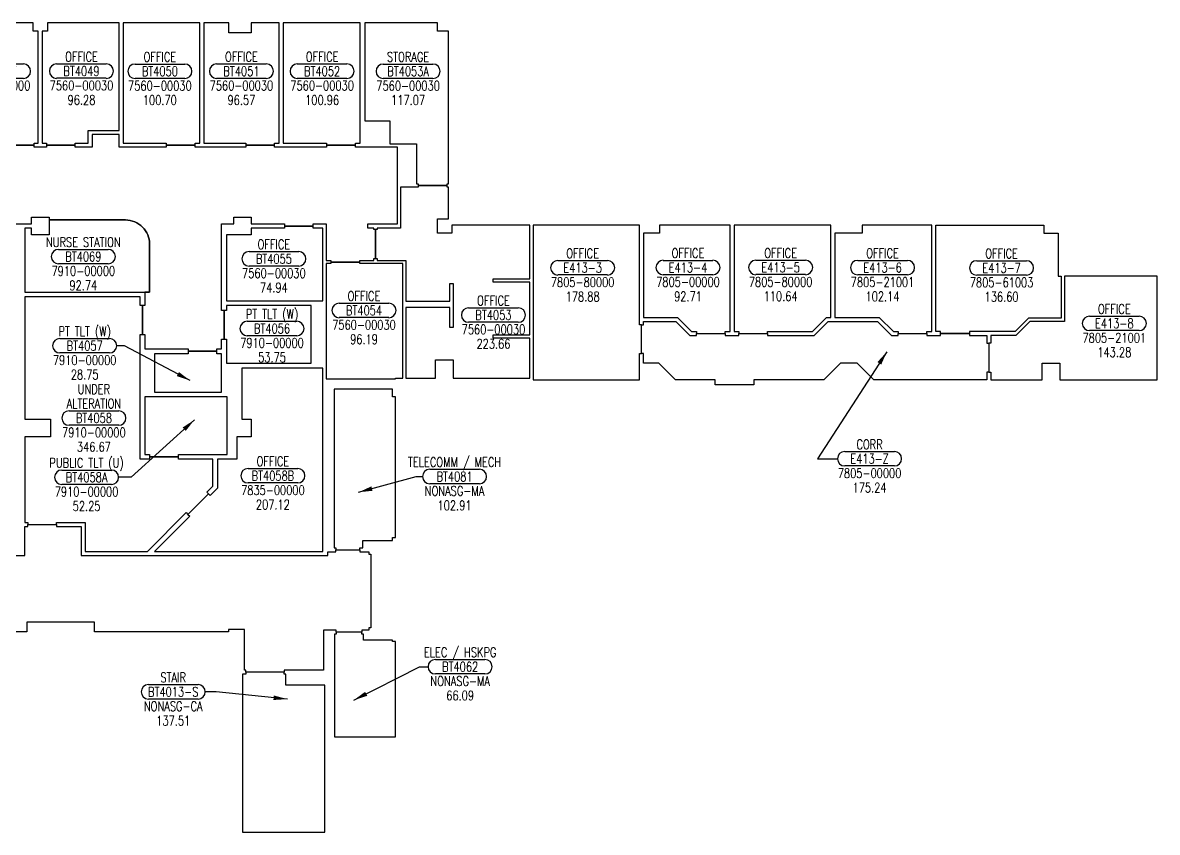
# Model space of a CAD drawing. Extents: x 3744 to 6993, y 18155 to 19758.
# Drawn here: x 5575 to 6993, y 18559 to 19570 of the extents above; entities that cross this region are included whole.
import ezdxf
from ezdxf.enums import TextEntityAlignment as Align

# ---------------------------------------------------------------- set-up
doc = ezdxf.new("R2010")
doc.units = 0
doc.header["$MEASUREMENT"] = 0
doc.layers.get('0').update_dxf_attribs({"linetype": 'CONTINUOUS'})
for name, color, linetype in [('AREA', 3, 'CONTINUOUS'), ('AREA2', 1, 'CONTINUOUS'), ('COSTC', 6, 'CONTINUOUS'), ('PLINE2', 5, 'CONTINUOUS'), ('ROOMNA', 4, 'CONTINUOUS'), ('ROOMNO', 4, 'CONTINUOUS'), ('ROOMOV', 4, 'CONTINUOUS')]:
    doc.layers.add(name, color=color, linetype=linetype)
doc.styles.get("Standard").update_dxf_attribs({"font": 'simplex.shx', "width": 0.75})
doc.dimstyles.get("Standard").update_dxf_attribs({"dimtxt": 0.18, "dimasz": 0.18, "dimexe": 0.18, "dimexo": 0.0625, "dimgap": 0.09, "dimtad": 0, "dimtih": 1, "dimtoh": 1, "dimdec": 4, "dimzin": 0, "dimtxsty": 'STANDARD', "dimcen": 0.09, "dimazin": 3, "dimtfac": 1, "dimtdec": 4, "dimtofl": 0, "dimtmove": 0, "dimatfit": 3, "dimtolj": 1, "dimtzin": 0})

# ---------------------------------------------------------------- blocks, each defined once
blk = doc.blocks.new('ROOM')
at = {"layer": 'ROOMOV'}
for p, q in [((-31, 9), (31, 9)), ((31, -9), (-31, -9))]:
    blk.add_line(p, q, dxfattribs=at)
for centre, start, end in [((-31, 0), 90, 270), ((31, 0), 270, 90)]:
    blk.add_arc(centre, 9.04, start, end, dxfattribs=at)
at = {"color": 0, "width": 0.75, "flags": 1}
for tag, p in [('FLFIN', (-60, -36)), ('ICRA', (60, -36)), ('FLTYPE', (-60, -48)), ('USER1', (60, -48)), ('FLCOND', (-60, -60)), ('WLFIN', (-60, -72)), ('SITE', (-24, -72)), ('UCODE', (24, -72)), ('USER2', (60, -60)), ('USER3', (60, -72)), ('WLTYPE', (-60, -84)), ('BLDG', (-24, -84)), ('UDESC', (24, -84)), ('USER4', (60, -84)), ('WLCOND', (-60, -96)), ('FLR', (-24, -96)), ('FCODE', (24, -96)), ('USER5', (60, -96)), ('CLFIN', (-60, -108)), ('COSTCD', (-24, -108)), ('FDESC', (24, -108)), ('USER6', (60, -108)), ('CLTYPE', (-60, -120)), ('DEPTD', (-24, -120)), ('DIVISION', (24, -120)), ('USER7', (60, -120)), ('CLCOND', (-60, -132)), ('CLHT', (-60, -144)), ('CHDATE', (-24, -144)), ('RDES', (-24, -132)), ('CONTACT', (24, -132)), ('OCCUP', (24, -144)), ('USER8', (60, -132)), ('BLOCK', (60, -144)), ('BASE', (-60, -156)), ('CBACK', (-24, -156)), ('PRCONTACT', (24, -156)), ('BLOCK2', (60, -156))]:
    blk.add_attdef(tag, text='', height=6, dxfattribs=at).set_placement(p, align=Align.MIDDLE_CENTER)
at = {"layer": 'AREA', "width": 0.75}
blk.add_attdef('AREA', text='', height=12, dxfattribs=at).set_placement((0, -36), align=Align.MIDDLE_CENTER)
at = {"layer": 'AREA2', "width": 0.75}
blk.add_attdef('AREA2', text='', height=12, dxfattribs=at).set_placement((0, -36), align=Align.MIDDLE_CENTER)
at = {"layer": 'COSTC', "width": 0.75}
blk.add_attdef('COSTC', text='', height=12, dxfattribs=at).set_placement((0, -18), align=Align.MIDDLE_CENTER)
at = {"layer": 'ROOMNA', "width": 0.75}
for tag, p in [('RMNAA', (0, 54)), ('RMNAB', (0, 36)), ('RMNAC', (0, 18))]:
    blk.add_attdef(tag, text='', height=12, dxfattribs=at).set_placement(p, align=Align.MIDDLE_CENTER)
at = {"layer": 'ROOMNO', "width": 0.75}
blk.add_attdef('RMNU', text='', height=12, dxfattribs=at).set_placement((0, 0), align=Align.MIDDLE_CENTER)

msp = doc.modelspace()

# ---------------------------------------------------------------- linework, layer by layer
at = {"layer": 'PLINE2', "color": 6}
for points in [[(5595, 19559.7), (5588.5, 19559.7), (5588.5, 19570.2), (5499, 19570.2), (5499, 19419.7), (5554, 19419.7), (5554, 19417.2), (5590, 19417.2), (5590, 19419.7), (5595, 19419.7)], [(5696.1, 19570.2), (5606.5, 19570.2), (5606.5, 19559.7), (5600, 19559.7), (5600, 19419.7), (5605, 19419.7), (5605, 19417.2), (5641, 19417.2), (5641, 19419.7), (5657.1, 19419.7), (5657.1, 19435.7), (5696.1, 19435.7)], [(5796.8, 19570.2), (5701.1, 19570.2), (5701.1, 19419.7), (5754.8, 19419.7), (5754.8, 19417.2), (5790.8, 19417.2), (5790.8, 19419.7), (5796.8, 19419.7)], [(5896, 19570.2), (5861, 19570.2), (5861, 19557.7), (5833, 19557.7), (5833, 19570.2), (5801.8, 19570.2), (5801.8, 19419.7), (5854, 19419.7), (5854, 19417.2), (5890, 19417.2), (5890, 19419.7), (5896, 19419.7)], [(5997, 19570.2), (5901, 19570.2), (5901, 19419.7), (5955, 19419.7), (5955, 19417.2), (5991, 19417.2), (5991, 19419.7), (5997, 19419.7)], [(6107.5, 19559.7), (6093.5, 19559.7), (6093.5, 19570.2), (6003, 19570.2), (6003, 19447.7), (6034, 19447.7), (6034, 19418.7), (6067.5, 19418.7), (6067.5, 19368.7), (6069.5, 19368.7), (6069.5, 19366.7), (6105.5, 19366.7), (6105.5, 19368.7), (6107.5, 19368.7)], [(6209, 19317.2), (6111.5, 19317.2), (6111.5, 19307.2), (6093.5, 19307.2), (6093.5, 19325.2), (6107.5, 19325.2), (6107.5, 19364.7), (6105.5, 19364.7), (6105.5, 19366.7), (6069.5, 19366.7), (6069.5, 19364.7), (6047.5, 19364.7), (6047.5, 19313.7), (6018.2, 19313.7), (6018.2, 19311.7), (6016.2, 19311.7), (6016.2, 19275.7), (6018.2, 19275.7), (6018.2, 19273.2), (6054.2, 19273.2), (6054.2, 19222.2), (6109.2, 19222.2), (6109.2, 19244.2), (6113.2, 19244.2), (6113.2, 19189.2), (6109.2, 19189.2), (6109.2, 19214.2), (6054.2, 19214.2), (6054.2, 19126.2), (6091.2, 19126.2), (6091.2, 19149.2), (6113.2, 19149.2), (6113.2, 19126.2), (6209, 19126.2), (6209, 19176.2), (6163, 19176.2), (6163, 19180.2), (6209, 19180.2), (6209, 19246.2), (6163, 19246.2), (6163, 19250.2), (6209, 19250.2)], [(6346, 19124.2), (6346, 19156.9), (6348.5, 19156.9), (6348.5, 19192.9), (6346, 19192.9), (6346, 19317.2), (6213, 19317.2), (6213, 19124.2)], [(6459, 19317.2), (6371, 19317.2), (6371, 19307.2), (6364, 19307.2), (6351, 19307.2), (6351, 19201.9), (6393.3, 19201.9), (6411, 19184.2), (6417, 19184.2), (6417, 19181.7), (6453, 19181.7), (6453, 19184.2), (6459, 19184.2)], [(6585, 19317.2), (6464, 19317.2), (6464, 19184.2), (6470, 19184.2), (6470, 19181.7), (6506, 19181.7), (6506, 19184.2), (6562, 19184.2), (6579.6, 19201.9), (6585, 19201.9)], [(6711, 19317.2), (6624, 19317.2), (6624, 19307.2), (6616.5, 19307.2), (6598.5, 19307.2), (6590, 19307.2), (6590, 19201.9), (6645.3, 19201.9), (6663, 19184.2), (6669, 19184.2), (6669, 19181.7), (6705, 19181.7), (6705, 19184.2), (6711, 19184.2)], [(6872.5, 19253.7), (6872.5, 19201.2), (6831.9, 19201.2), (6815, 19184.2), (6758, 19184.2), (6758, 19181.7), (6722, 19181.7), (6722, 19184.2), (6716, 19184.2), (6716, 19317.2), (6851, 19317.2), (6851, 19307.2), (6869, 19307.2), (6869, 19253.7)], [(5950.5, 19313.7), (5938.5, 19313.7), (5938.5, 19316.2), (5902.5, 19316.2), (5902.5, 19313.7), (5861, 19313.7), (5861, 19305.2), (5830, 19305.2), (5830, 19222.7), (5950.5, 19222.7)], [(6050.2, 19269.2), (5996.5, 19269.2), (5996.5, 19271.2), (5960.5, 19271.2), (5960.5, 19269.2), (5954.5, 19269.2), (5954.5, 19125.2), (6041.1, 19125.2), (6041.1, 19126.2), (6050.2, 19126.2)], [(6992.7, 19253.7), (6876.6, 19253.7), (6876.6, 19196.9), (6833.6, 19196.9), (6815.9, 19179.2), (6784.9, 19179.2), (6784.9, 19169.7), (6782.4, 19169.7), (6782.4, 19133.7), (6784.9, 19133.7), (6784.9, 19124.2), (6849, 19124.2), (6849, 19145), (6851, 19145), (6869, 19145), (6871, 19145), (6871, 19124.2), (6992.7, 19124.2)], [(5722, 19227.7), (5578, 19227.7), (5578, 19074.7), (5610, 19074.7), (5610, 19052.7), (5578, 19052.7), (5578, 18945.7), (5581.7, 18945.7), (5581.7, 18943.2), (5617.7, 18943.2), (5617.7, 18945.7), (5653.7, 18945.7), (5653.7, 18909.7), (5731.5, 18909.7), (5779.8, 18958.1), (5781.9, 18955.9), (5807.4, 18981.4), (5805.3, 18983.5), (5813, 18991.2), (5813, 19024.7), (5770, 19024.7), (5770, 19027.7), (5734, 19027.7), (5734, 19024.7), (5722, 19024.7), (5722, 19180.7), (5725, 19180.7), (5725, 19216.7), (5722, 19216.7)], [(5936, 19216.7), (5830, 19216.7), (5830, 19210.7), (5827, 19210.7), (5827, 19174.7), (5830, 19174.7), (5830, 19144.7), (5936, 19144.7)], [(6390.7, 19124.2), (6370, 19145), (6351, 19145), (6351, 19156.9), (6348.5, 19156.9), (6348.5, 19192.9), (6351, 19192.9), (6351, 19196.9), (6391.2, 19196.9), (6408.9, 19179.2), (6417, 19179.2), (6417, 19181.7), (6453, 19181.7), (6453, 19179.2), (6470, 19179.2), (6470, 19181.7), (6506, 19181.7), (6506, 19179.2), (6564, 19179.2), (6581.7, 19196.9), (6643.2, 19196.9), (6660.9, 19179.2), (6669, 19179.2), (6669, 19181.7), (6705, 19181.7), (6705, 19179.2), (6722, 19179.2), (6722, 19181.7), (6758, 19181.7), (6758, 19179.2), (6779.9, 19179.2), (6779.9, 19169.7), (6782.4, 19169.7), (6782.4, 19133.7), (6779.9, 19133.7), (6779.9, 19124.2), (6638.7, 19124.2), (6618, 19145), (6597, 19145), (6576.2, 19124.2), (6488.6, 19124.2), (6488.6, 19117.7), (6440.6, 19117.7), (6440.6, 19124.2)], [(5824, 19156.7), (5818, 19156.7), (5818, 19159.7), (5782, 19159.7), (5782, 19156.7), (5740, 19156.7), (5740, 19108.7), (5824, 19108.7)], [(5950.5, 19138.7), (5849, 19138.7), (5849, 19074.7), (5861, 19074.7), (5861, 19052.7), (5843, 19052.7), (5843, 19024.7), (5819, 19024.7), (5819, 18988.7), (5809.5, 18979.3), (5807.4, 18981.4), (5781.9, 18955.9), (5784.1, 18953.8), (5740, 18909.7), (5950.5, 18909.7)], [(6041.1, 19102.7), (6037.2, 19102.7), (6037.2, 19112.2), (5964.5, 19112.2), (5964.5, 18914.3), (5966.5, 18914.3), (5966.5, 18911.8), (5996.5, 18911.8), (5996.5, 18914.3), (6000.5, 18914.3), (6000.5, 18923.3), (6037.2, 18923.3), (6037.2, 18927.2), (6041.1, 18927.2)], [(5831, 19102.7), (5728, 19102.7), (5728, 19030.7), (5734, 19030.7), (5734, 19027.7), (5770, 19027.7), (5770, 19030.7), (5831, 19030.7)], [(6041.1, 18797.2), (6037.2, 18797.2), (6037.2, 18798.7), (6001, 18798.7), (6001, 18806.2), (5999, 18806.2), (5999, 18808.7), (5967, 18808.7), (5967, 18806.2), (5965, 18806.2), (5965, 18678.2), (6041.1, 18678.2)], [(5953, 18742.7), (5904, 18742.7), (5904, 18756.2), (5902, 18756.2), (5902, 18758.7), (5854, 18758.7), (5854, 18756.2), (5850, 18756.2), (5850, 18558.7), (5953, 18558.7)]]:
    msp.add_lwpolyline(points, close=True, dxfattribs=at)
msp.add_lwpolyline([(5455.1, 19318.7), (5586.5, 19318.7), (5586.5, 19327.2), (5608.5, 19327.2), (5608.5, 19323.7), (5704, 19323.7, -0.414214), (5734, 19293.7), (5734, 19233.7), (5728, 19233.7), (5728, 19216.7), (5725, 19216.7), (5725, 19180.7), (5728, 19180.7), (5728, 19162.7), (5782, 19162.7), (5782, 19159.7), (5818, 19159.7), (5818, 19162.7), (5824, 19162.7), (5824, 19174.7), (5827, 19174.7), (5827, 19210.7), (5824, 19210.7), (5824, 19318.7), (5839, 19318.7), (5839, 19327.2), (5861, 19327.2), (5861, 19318.7), (5902.5, 19318.7), (5902.5, 19316.2), (5938.5, 19316.2), (5938.5, 19318.7), (5954.5, 19318.7), (5954.5, 19273.2), (5960.5, 19273.2), (5960.5, 19271.2), (5996.5, 19271.2), (5996.5, 19273.2), (6014.2, 19273.2), (6014.2, 19275.7), (6016.2, 19275.7), (6016.2, 19311.7), (6014.2, 19311.7), (6014.2, 19313.7), (6006.5, 19313.7), (6006.5, 19318.7), (6043.5, 19318.7), (6043.5, 19414.7), (5991, 19414.7), (5991, 19417.2), (5955, 19417.2), (5955, 19414.7), (5890, 19414.7), (5890, 19417.2), (5854, 19417.2), (5854, 19414.7), (5790.8, 19414.7), (5790.8, 19417.2), (5754.8, 19417.2), (5754.8, 19414.7), (5696.1, 19414.7), (5696.1, 19430.7), (5662.1, 19430.7), (5662.1, 19414.7), (5641, 19414.7), (5641, 19417.2), (5605, 19417.2), (5605, 19414.7), (5590, 19414.7), (5590, 19417.2), (5554, 19417.2)], format="xyb", dxfattribs=at)
msp.add_lwpolyline([(5734, 19293.7, 0.414214), (5704, 19323.7), (5608.5, 19323.7), (5608.5, 19305.2), (5586.5, 19305.2), (5586.5, 19313.7), (5578, 19313.7), (5578, 19233.7), (5728, 19233.7), (5734, 19233.7)], format="xyb", close=True, dxfattribs=at)
msp.add_lwpolyline([(5512, 18904.7), (5578, 18904.7), (5578, 18940.7), (5581.7, 18940.7), (5581.7, 18943.2), (5617.7, 18943.2), (5617.7, 18940.7), (5648.7, 18940.7), (5648.7, 18904.7), (5956.5, 18904.7), (5956.5, 18909.3), (5966.5, 18909.3), (5966.5, 18911.8), (5996.5, 18911.8), (5996.5, 18909.3), (6008, 18909.3), (6008, 18906.2), (6010.5, 18906.2), (6010.5, 18814.2), (6008, 18814.2), (6008, 18811.2), (5999, 18811.2), (5999, 18808.7), (5967, 18808.7), (5967, 18811.2), (5951, 18811.2), (5951, 18761.2), (5902, 18761.2), (5902, 18758.7), (5854, 18758.7), (5854, 18761.2), (5852.5, 18761.2), (5852.5, 18812.2), (5832.5, 18812.2), (5832.5, 18809.2), (5665, 18809.2), (5665, 18821.2), (5580.5, 18821.2), (5580.5, 18809.2), (5412.5, 18809.2)], dxfattribs=at)

# ---------------------------------------------------------------- block references
at = {"layer": 'ROOMNO', "color": 2}
ref = msp.add_blockref('ROOM', (5545.3, 19509.6), dxfattribs=at)
ref.add_attrib('RMNU', 'BT4047', dxfattribs={"height": 12, "width": 0.75}).set_placement((5545.3, 19509.6), align=Align.MIDDLE_CENTER)
ref.add_attrib('RMNAC', 'OFFICE', dxfattribs={"layer": 'ROOMNA', "height": 12, "width": 0.75}).set_placement((5545.3, 19527.6), align=Align.MIDDLE_CENTER)
ref.add_attrib('COSTC', '7280-00000', dxfattribs={"layer": 'COSTC', "height": 12, "width": 0.75}).set_placement((5545.3, 19491.6), align=Align.MIDDLE_CENTER)
ref.add_attrib('AREA2', '100.48', dxfattribs={"layer": 'AREA2', "height": 12, "width": 0.75}).set_placement((5545.3, 19473.6), align=Align.MIDDLE_CENTER)
ref = msp.add_blockref('ROOM', (5648.9, 19509.7), dxfattribs=at)
ref.add_attrib('RMNU', 'BT4049', dxfattribs={"height": 12, "width": 0.75}).set_placement((5648.9, 19509.7), align=Align.MIDDLE_CENTER)
ref.add_attrib('RMNAC', 'OFFICE', dxfattribs={"layer": 'ROOMNA', "height": 12, "width": 0.75}).set_placement((5648.9, 19527.7), align=Align.MIDDLE_CENTER)
ref.add_attrib('COSTC', '7560-00030', dxfattribs={"layer": 'COSTC', "height": 12, "width": 0.75}).set_placement((5648.9, 19491.7), align=Align.MIDDLE_CENTER)
ref.add_attrib('AREA2', '96.28', dxfattribs={"layer": 'AREA2', "height": 12, "width": 0.75}).set_placement((5648.9, 19473.7), align=Align.MIDDLE_CENTER)
ref = msp.add_blockref('ROOM', (5746.8, 19509.5), dxfattribs=at)
ref.add_attrib('RMNU', 'BT4050', dxfattribs={"height": 12, "width": 0.75}).set_placement((5746.8, 19509.5), align=Align.MIDDLE_CENTER)
ref.add_attrib('RMNAC', 'OFFICE', dxfattribs={"layer": 'ROOMNA', "height": 12, "width": 0.75}).set_placement((5746.8, 19527.5), align=Align.MIDDLE_CENTER)
ref.add_attrib('COSTC', '7560-00030', dxfattribs={"layer": 'COSTC', "height": 12, "width": 0.75}).set_placement((5746.8, 19491.5), align=Align.MIDDLE_CENTER)
ref.add_attrib('AREA2', '100.70', dxfattribs={"layer": 'AREA2', "height": 12, "width": 0.75}).set_placement((5746.8, 19473.5), align=Align.MIDDLE_CENTER)
ref = msp.add_blockref('ROOM', (5848.7, 19509.6), dxfattribs=at)
ref.add_attrib('RMNU', 'BT4051', dxfattribs={"height": 12, "width": 0.75}).set_placement((5848.7, 19509.6), align=Align.MIDDLE_CENTER)
ref.add_attrib('RMNAC', 'OFFICE', dxfattribs={"layer": 'ROOMNA', "height": 12, "width": 0.75}).set_placement((5848.7, 19527.6), align=Align.MIDDLE_CENTER)
ref.add_attrib('COSTC', '7560-00030', dxfattribs={"layer": 'COSTC', "height": 12, "width": 0.75}).set_placement((5848.7, 19491.6), align=Align.MIDDLE_CENTER)
ref.add_attrib('AREA2', '96.57', dxfattribs={"layer": 'AREA2', "height": 12, "width": 0.75}).set_placement((5848.7, 19473.6), align=Align.MIDDLE_CENTER)
ref = msp.add_blockref('ROOM', (5949.5, 19509.6), dxfattribs=at)
ref.add_attrib('RMNU', 'BT4052', dxfattribs={"height": 12, "width": 0.75}).set_placement((5949.5, 19509.6), align=Align.MIDDLE_CENTER)
ref.add_attrib('RMNAC', 'OFFICE', dxfattribs={"layer": 'ROOMNA', "height": 12, "width": 0.75}).set_placement((5949.5, 19527.6), align=Align.MIDDLE_CENTER)
ref.add_attrib('COSTC', '7560-00030', dxfattribs={"layer": 'COSTC', "height": 12, "width": 0.75}).set_placement((5949.5, 19491.6), align=Align.MIDDLE_CENTER)
ref.add_attrib('AREA2', '100.96', dxfattribs={"layer": 'AREA2', "height": 12, "width": 0.75}).set_placement((5949.5, 19473.6), align=Align.MIDDLE_CENTER)
ref = msp.add_blockref('ROOM', (6056.9, 19509.5), dxfattribs=at)
ref.add_attrib('RMNU', 'BT4053A', dxfattribs={"height": 12, "width": 0.75}).set_placement((6056.9, 19509.5), align=Align.MIDDLE_CENTER)
ref.add_attrib('RMNAC', 'STORAGE', dxfattribs={"layer": 'ROOMNA', "height": 12, "width": 0.75}).set_placement((6056.9, 19527.5), align=Align.MIDDLE_CENTER)
ref.add_attrib('COSTC', '7560-00030', dxfattribs={"layer": 'COSTC', "height": 12, "width": 0.75}).set_placement((6056.9, 19491.5), align=Align.MIDDLE_CENTER)
ref.add_attrib('AREA2', '117.07', dxfattribs={"layer": 'AREA2', "height": 12, "width": 0.75}).set_placement((6056.9, 19473.5), align=Align.MIDDLE_CENTER)
ref = msp.add_blockref('ROOM', (5651.2, 19278), dxfattribs=at)
ref.add_attrib('RMNU', 'BT4069', dxfattribs={"height": 12, "width": 0.75}).set_placement((5651.2, 19278), align=Align.MIDDLE_CENTER)
ref.add_attrib('RMNAC', 'NURSE STATION', dxfattribs={"layer": 'ROOMNA', "height": 12, "width": 0.75}).set_placement((5651.2, 19296), align=Align.MIDDLE_CENTER)
ref.add_attrib('COSTC', '7910-00000', dxfattribs={"layer": 'COSTC', "height": 12, "width": 0.75}).set_placement((5651.2, 19260), align=Align.MIDDLE_CENTER)
ref.add_attrib('AREA2', '92.74', dxfattribs={"layer": 'AREA2', "height": 12, "width": 0.75}).set_placement((5651.2, 19242), align=Align.MIDDLE_CENTER)
ref = msp.add_blockref('ROOM', (5889.2, 19275.2), dxfattribs=at)
ref.add_attrib('RMNU', 'BT4055', dxfattribs={"height": 12, "width": 0.75}).set_placement((5889.2, 19275.2), align=Align.MIDDLE_CENTER)
ref.add_attrib('RMNAC', 'OFFICE', dxfattribs={"layer": 'ROOMNA', "height": 12, "width": 0.75}).set_placement((5889.2, 19293.2), align=Align.MIDDLE_CENTER)
ref.add_attrib('COSTC', '7560-00030', dxfattribs={"layer": 'COSTC', "height": 12, "width": 0.75}).set_placement((5889.2, 19257.2), align=Align.MIDDLE_CENTER)
ref.add_attrib('AREA2', '74.94', dxfattribs={"layer": 'AREA2', "height": 12, "width": 0.75}).set_placement((5889.2, 19239.2), align=Align.MIDDLE_CENTER)
ref = msp.add_blockref('ROOM', (6274.9, 19264), dxfattribs=at)
ref.add_attrib('RMNU', 'E413-3', dxfattribs={"height": 12, "width": 0.75}).set_placement((6274.9, 19264), align=Align.MIDDLE_CENTER)
ref.add_attrib('RMNAC', 'OFFICE', dxfattribs={"layer": 'ROOMNA', "height": 12, "width": 0.75}).set_placement((6274.9, 19282), align=Align.MIDDLE_CENTER)
ref.add_attrib('COSTC', '7805-80000', dxfattribs={"layer": 'COSTC', "height": 12, "width": 0.75}).set_placement((6274.9, 19246), align=Align.MIDDLE_CENTER)
ref.add_attrib('AREA2', '178.88', dxfattribs={"layer": 'AREA2', "height": 12, "width": 0.75}).set_placement((6274.9, 19228), align=Align.MIDDLE_CENTER)
ref = msp.add_blockref('ROOM', (6406.5, 19264.3), dxfattribs=at)
ref.add_attrib('RMNU', 'E413-4', dxfattribs={"height": 12, "width": 0.75}).set_placement((6406.5, 19264.3), align=Align.MIDDLE_CENTER)
ref.add_attrib('RMNAC', 'OFFICE', dxfattribs={"layer": 'ROOMNA', "height": 12, "width": 0.75}).set_placement((6406.5, 19282.3), align=Align.MIDDLE_CENTER)
ref.add_attrib('COSTC', '7805-00000', dxfattribs={"layer": 'COSTC', "height": 12, "width": 0.75}).set_placement((6406.5, 19246.3), align=Align.MIDDLE_CENTER)
ref.add_attrib('AREA2', '92.71', dxfattribs={"layer": 'AREA2', "height": 12, "width": 0.75}).set_placement((6406.5, 19228.3), align=Align.MIDDLE_CENTER)
ref = msp.add_blockref('ROOM', (6522.2, 19264.4), dxfattribs=at)
ref.add_attrib('RMNU', 'E413-5', dxfattribs={"height": 12, "width": 0.75}).set_placement((6522.2, 19264.4), align=Align.MIDDLE_CENTER)
ref.add_attrib('RMNAC', 'OFFICE', dxfattribs={"layer": 'ROOMNA', "height": 12, "width": 0.75}).set_placement((6522.2, 19282.4), align=Align.MIDDLE_CENTER)
ref.add_attrib('COSTC', '7805-80000', dxfattribs={"layer": 'COSTC', "height": 12, "width": 0.75}).set_placement((6522.2, 19246.4), align=Align.MIDDLE_CENTER)
ref.add_attrib('AREA2', '110.64', dxfattribs={"layer": 'AREA2', "height": 12, "width": 0.75}).set_placement((6522.2, 19228.4), align=Align.MIDDLE_CENTER)
ref = msp.add_blockref('ROOM', (6649.5, 19264.2), dxfattribs=at)
ref.add_attrib('RMNU', 'E413-6', dxfattribs={"height": 12, "width": 0.75}).set_placement((6649.5, 19264.2), align=Align.MIDDLE_CENTER)
ref.add_attrib('RMNAC', 'OFFICE', dxfattribs={"layer": 'ROOMNA', "height": 12, "width": 0.75}).set_placement((6649.5, 19282.2), align=Align.MIDDLE_CENTER)
ref.add_attrib('COSTC', '7805-21001', dxfattribs={"layer": 'COSTC', "height": 12, "width": 0.75}).set_placement((6649.5, 19246.2), align=Align.MIDDLE_CENTER)
ref.add_attrib('AREA2', '102.14', dxfattribs={"layer": 'AREA2', "height": 12, "width": 0.75}).set_placement((6649.5, 19228.2), align=Align.MIDDLE_CENTER)
ref = msp.add_blockref('ROOM', (6798.2, 19263.8), dxfattribs=at)
ref.add_attrib('RMNU', 'E413-7', dxfattribs={"height": 12, "width": 0.75}).set_placement((6798.2, 19263.8), align=Align.MIDDLE_CENTER)
ref.add_attrib('RMNAC', 'OFFICE', dxfattribs={"layer": 'ROOMNA', "height": 12, "width": 0.75}).set_placement((6798.2, 19281.8), align=Align.MIDDLE_CENTER)
ref.add_attrib('COSTC', '7805-61003', dxfattribs={"layer": 'COSTC', "height": 12, "width": 0.75}).set_placement((6798.2, 19245.8), align=Align.MIDDLE_CENTER)
ref.add_attrib('AREA2', '136.60', dxfattribs={"layer": 'AREA2', "height": 12, "width": 0.75}).set_placement((6798.2, 19227.8), align=Align.MIDDLE_CENTER)
ref = msp.add_blockref('ROOM', (6001.8, 19210.7), dxfattribs=at)
ref.add_attrib('RMNU', 'BT4054', dxfattribs={"height": 12, "width": 0.75}).set_placement((6001.8, 19210.7), align=Align.MIDDLE_CENTER)
ref.add_attrib('RMNAC', 'OFFICE', dxfattribs={"layer": 'ROOMNA', "height": 12, "width": 0.75}).set_placement((6001.8, 19228.7), align=Align.MIDDLE_CENTER)
ref.add_attrib('COSTC', '7560-00030', dxfattribs={"layer": 'COSTC', "height": 12, "width": 0.75}).set_placement((6001.8, 19192.7), align=Align.MIDDLE_CENTER)
ref.add_attrib('AREA2', '96.19', dxfattribs={"layer": 'AREA2', "height": 12, "width": 0.75}).set_placement((6001.8, 19174.7), align=Align.MIDDLE_CENTER)
ref = msp.add_blockref('ROOM', (6163.5, 19205), dxfattribs=at)
ref.add_attrib('RMNU', 'BT4053', dxfattribs={"height": 12, "width": 0.75}).set_placement((6163.5, 19205), align=Align.MIDDLE_CENTER)
ref.add_attrib('RMNAC', 'OFFICE', dxfattribs={"layer": 'ROOMNA', "height": 12, "width": 0.75}).set_placement((6163.5, 19223), align=Align.MIDDLE_CENTER)
ref.add_attrib('COSTC', '7560-00030', dxfattribs={"layer": 'COSTC', "height": 12, "width": 0.75}).set_placement((6163.5, 19187), align=Align.MIDDLE_CENTER)
ref.add_attrib('AREA2', '223.66', dxfattribs={"layer": 'AREA2', "height": 12, "width": 0.75}).set_placement((6163.5, 19169), align=Align.MIDDLE_CENTER)
ref = msp.add_blockref('ROOM', (6939, 19194.5), dxfattribs=at)
ref.add_attrib('RMNU', 'E413-8', dxfattribs={"height": 12, "width": 0.75}).set_placement((6939, 19194.5), align=Align.MIDDLE_CENTER)
ref.add_attrib('RMNAC', 'OFFICE', dxfattribs={"layer": 'ROOMNA', "height": 12, "width": 0.75}).set_placement((6939, 19212.5), align=Align.MIDDLE_CENTER)
ref.add_attrib('COSTC', '7805-21001', dxfattribs={"layer": 'COSTC', "height": 12, "width": 0.75}).set_placement((6939, 19176.5), align=Align.MIDDLE_CENTER)
ref.add_attrib('AREA2', '143.28', dxfattribs={"layer": 'AREA2', "height": 12, "width": 0.75}).set_placement((6939, 19158.5), align=Align.MIDDLE_CENTER)
ref = msp.add_blockref('ROOM', (5886.9, 19188.1), dxfattribs=at)
ref.add_attrib('RMNU', 'BT4056', dxfattribs={"height": 12, "width": 0.75}).set_placement((5886.9, 19188.1), align=Align.MIDDLE_CENTER)
ref.add_attrib('RMNAC', 'PT TLT (W)', dxfattribs={"layer": 'ROOMNA', "height": 12, "width": 0.75}).set_placement((5886.9, 19206.1), align=Align.MIDDLE_CENTER)
ref.add_attrib('COSTC', '7910-00000', dxfattribs={"layer": 'COSTC', "height": 12, "width": 0.75}).set_placement((5886.9, 19170.1), align=Align.MIDDLE_CENTER)
ref.add_attrib('AREA2', '53.75', dxfattribs={"layer": 'AREA2', "height": 12, "width": 0.75}).set_placement((5886.9, 19152.1), align=Align.MIDDLE_CENTER)
ref = msp.add_blockref('ROOM', (5652.9, 19166.6), dxfattribs=at)
ref.add_attrib('RMNU', 'BT4057', dxfattribs={"height": 12, "width": 0.75}).set_placement((5652.9, 19166.6), align=Align.MIDDLE_CENTER)
ref.add_attrib('RMNAC', 'PT TLT (W)', dxfattribs={"layer": 'ROOMNA', "height": 12, "width": 0.75}).set_placement((5652.9, 19184.6), align=Align.MIDDLE_CENTER)
ref.add_attrib('COSTC', '7910-00000', dxfattribs={"layer": 'COSTC', "height": 12, "width": 0.75}).set_placement((5652.9, 19148.6), align=Align.MIDDLE_CENTER)
ref.add_attrib('AREA2', '28.75', dxfattribs={"layer": 'AREA2', "height": 12, "width": 0.75}).set_placement((5652.9, 19130.6), align=Align.MIDDLE_CENTER)
ref = msp.add_blockref('ROOM', (5664.4, 19076.3), dxfattribs=at)
ref.add_attrib('RMNU', 'BT4058', dxfattribs={"height": 12, "width": 0.75}).set_placement((5664.4, 19076.3), align=Align.MIDDLE_CENTER)
ref.add_attrib('RMNAB', 'UNDER', dxfattribs={"layer": 'ROOMNA', "height": 12, "width": 0.75}).set_placement((5664.4, 19112.3), align=Align.MIDDLE_CENTER)
ref.add_attrib('RMNAC', 'ALTERATION', dxfattribs={"layer": 'ROOMNA', "height": 12, "width": 0.75}).set_placement((5664.4, 19094.3), align=Align.MIDDLE_CENTER)
ref.add_attrib('COSTC', '7910-00000', dxfattribs={"layer": 'COSTC', "height": 12, "width": 0.75}).set_placement((5664.4, 19058.3), align=Align.MIDDLE_CENTER)
ref.add_attrib('AREA2', '346.67', dxfattribs={"layer": 'AREA2', "height": 12, "width": 0.75}).set_placement((5664.4, 19040.3), align=Align.MIDDLE_CENTER)
ref = msp.add_blockref('ROOM', (6633.3, 19025.4), dxfattribs=at)
ref.add_attrib('RMNU', 'E413-Z', dxfattribs={"height": 12, "width": 0.75}).set_placement((6633.3, 19025.4), align=Align.MIDDLE_CENTER)
ref.add_attrib('RMNAC', 'CORR', dxfattribs={"layer": 'ROOMNA', "height": 12, "width": 0.75}).set_placement((6633.3, 19043.4), align=Align.MIDDLE_CENTER)
ref.add_attrib('COSTC', '7805-00000', dxfattribs={"layer": 'COSTC', "height": 12, "width": 0.75}).set_placement((6633.3, 19007.4), align=Align.MIDDLE_CENTER)
ref.add_attrib('AREA2', '175.24', dxfattribs={"layer": 'AREA2', "height": 12, "width": 0.75}).set_placement((6633.3, 18989.4), align=Align.MIDDLE_CENTER)
ref = msp.add_blockref('ROOM', (5655.3, 19002.3), dxfattribs=at)
ref.add_attrib('RMNU', 'BT4058A', dxfattribs={"height": 12, "width": 0.75}).set_placement((5655.3, 19002.3), align=Align.MIDDLE_CENTER)
ref.add_attrib('RMNAC', 'PUBLIC TLT (U)', dxfattribs={"layer": 'ROOMNA', "height": 12, "width": 0.75}).set_placement((5655.3, 19020.3), align=Align.MIDDLE_CENTER)
ref.add_attrib('COSTC', '7910-00000', dxfattribs={"layer": 'COSTC', "height": 12, "width": 0.75}).set_placement((5655.3, 18984.3), align=Align.MIDDLE_CENTER)
ref.add_attrib('AREA2', '52.25', dxfattribs={"layer": 'AREA2', "height": 12, "width": 0.75}).set_placement((5655.3, 18966.3), align=Align.MIDDLE_CENTER)
ref = msp.add_blockref('ROOM', (5888, 19004.2), dxfattribs=at)
ref.add_attrib('RMNU', 'BT4058B', dxfattribs={"height": 12, "width": 0.75}).set_placement((5888, 19004.2), align=Align.MIDDLE_CENTER)
ref.add_attrib('RMNAC', 'OFFICE', dxfattribs={"layer": 'ROOMNA', "height": 12, "width": 0.75}).set_placement((5888, 19022.2), align=Align.MIDDLE_CENTER)
ref.add_attrib('COSTC', '7835-00000', dxfattribs={"layer": 'COSTC', "height": 12, "width": 0.75}).set_placement((5888, 18986.2), align=Align.MIDDLE_CENTER)
ref.add_attrib('AREA2', '207.12', dxfattribs={"layer": 'AREA2', "height": 12, "width": 0.75}).set_placement((5888, 18968.2), align=Align.MIDDLE_CENTER)
ref = msp.add_blockref('ROOM', (6114.9, 19003.2), dxfattribs=at)
ref.add_attrib('RMNU', 'BT4081', dxfattribs={"height": 12, "width": 0.75}).set_placement((6114.9, 19003.2), align=Align.MIDDLE_CENTER)
ref.add_attrib('RMNAC', 'TELECOMM / MECH', dxfattribs={"layer": 'ROOMNA', "height": 12, "width": 0.75}).set_placement((6114.9, 19021.2), align=Align.MIDDLE_CENTER)
ref.add_attrib('COSTC', 'NONASG-MA', dxfattribs={"layer": 'COSTC', "height": 12, "width": 0.75}).set_placement((6114.9, 18985.2), align=Align.MIDDLE_CENTER)
ref.add_attrib('AREA2', '102.91', dxfattribs={"layer": 'AREA2', "height": 12, "width": 0.75}).set_placement((6114.9, 18967.2), align=Align.MIDDLE_CENTER)
ref = msp.add_blockref('ROOM', (6121.9, 18765.6), dxfattribs=at)
ref.add_attrib('RMNU', 'BT4062', dxfattribs={"height": 12, "width": 0.75}).set_placement((6121.9, 18765.6), align=Align.MIDDLE_CENTER)
ref.add_attrib('RMNAC', 'ELEC / HSKPG', dxfattribs={"layer": 'ROOMNA', "height": 12, "width": 0.75}).set_placement((6121.9, 18783.6), align=Align.MIDDLE_CENTER)
ref.add_attrib('COSTC', 'NONASG-MA', dxfattribs={"layer": 'COSTC', "height": 12, "width": 0.75}).set_placement((6121.9, 18747.6), align=Align.MIDDLE_CENTER)
ref.add_attrib('AREA2', '66.09', dxfattribs={"layer": 'AREA2', "height": 12, "width": 0.75}).set_placement((6121.9, 18729.6), align=Align.MIDDLE_CENTER)
ref = msp.add_blockref('ROOM', (5763.5, 18734.2), dxfattribs=at)
ref.add_attrib('RMNU', 'BT4013-S', dxfattribs={"height": 12, "width": 0.75}).set_placement((5763.5, 18734.2), align=Align.MIDDLE_CENTER)
ref.add_attrib('RMNAC', 'STAIR', dxfattribs={"layer": 'ROOMNA', "height": 12, "width": 0.75}).set_placement((5763.5, 18752.2), align=Align.MIDDLE_CENTER)
ref.add_attrib('COSTC', 'NONASG-CA', dxfattribs={"layer": 'COSTC', "height": 12, "width": 0.75}).set_placement((5763.5, 18716.2), align=Align.MIDDLE_CENTER)
ref.add_attrib('AREA2', '137.51', dxfattribs={"layer": 'AREA2', "height": 12, "width": 0.75}).set_placement((5763.5, 18698.2), align=Align.MIDDLE_CENTER)

# ---------------------------------------------------------------- leaders
at = {"layer": 'ROOMNO'}
for points in [[(5784.6, 19123.1), (5702.7, 19166.6), (5693, 19166.6)], [(6654.9, 19159.1), (6568.3, 19025.4), (6593.2, 19025.4)], [(5790, 19074), (5711.1, 19002.3), (5695.4, 19002.3)], [(5995.1, 18983.6), (6066.9, 19003.2), (6074.8, 19003.2)], [(5989.1, 18723.9), (6071.2, 18765.6), (6081.8, 18765.6)], [(5906.1, 18725.1), (5817, 18734.2), (5803.6, 18734.2)]]:
    msp.add_leader(points, dimstyle='STANDARD', override={"dimscale": 96, "dimgap": 0.09, "dimtad": 0}, dxfattribs=at)

doc.saveas('drawing.dxf')
